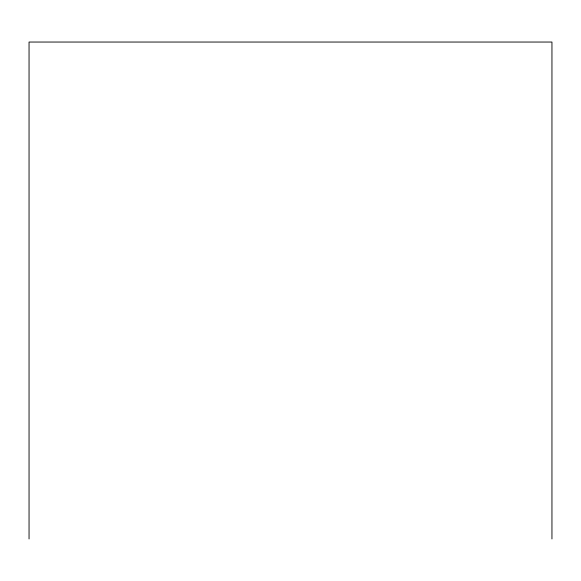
<?xml version="1.0" encoding="UTF-8"?>
<svg xmlns="http://www.w3.org/2000/svg" width="581" height="581" viewBox="0 0 581 581"><rect width="100%" height="100%" fill="white"/><g stroke="black" fill="none" stroke-linecap="round" stroke-linejoin="round"><path stroke-width="0.87" d="M551.95 538.957L551.95 42.043L29.05 42.043L29.05 538.957"/></g></svg>
